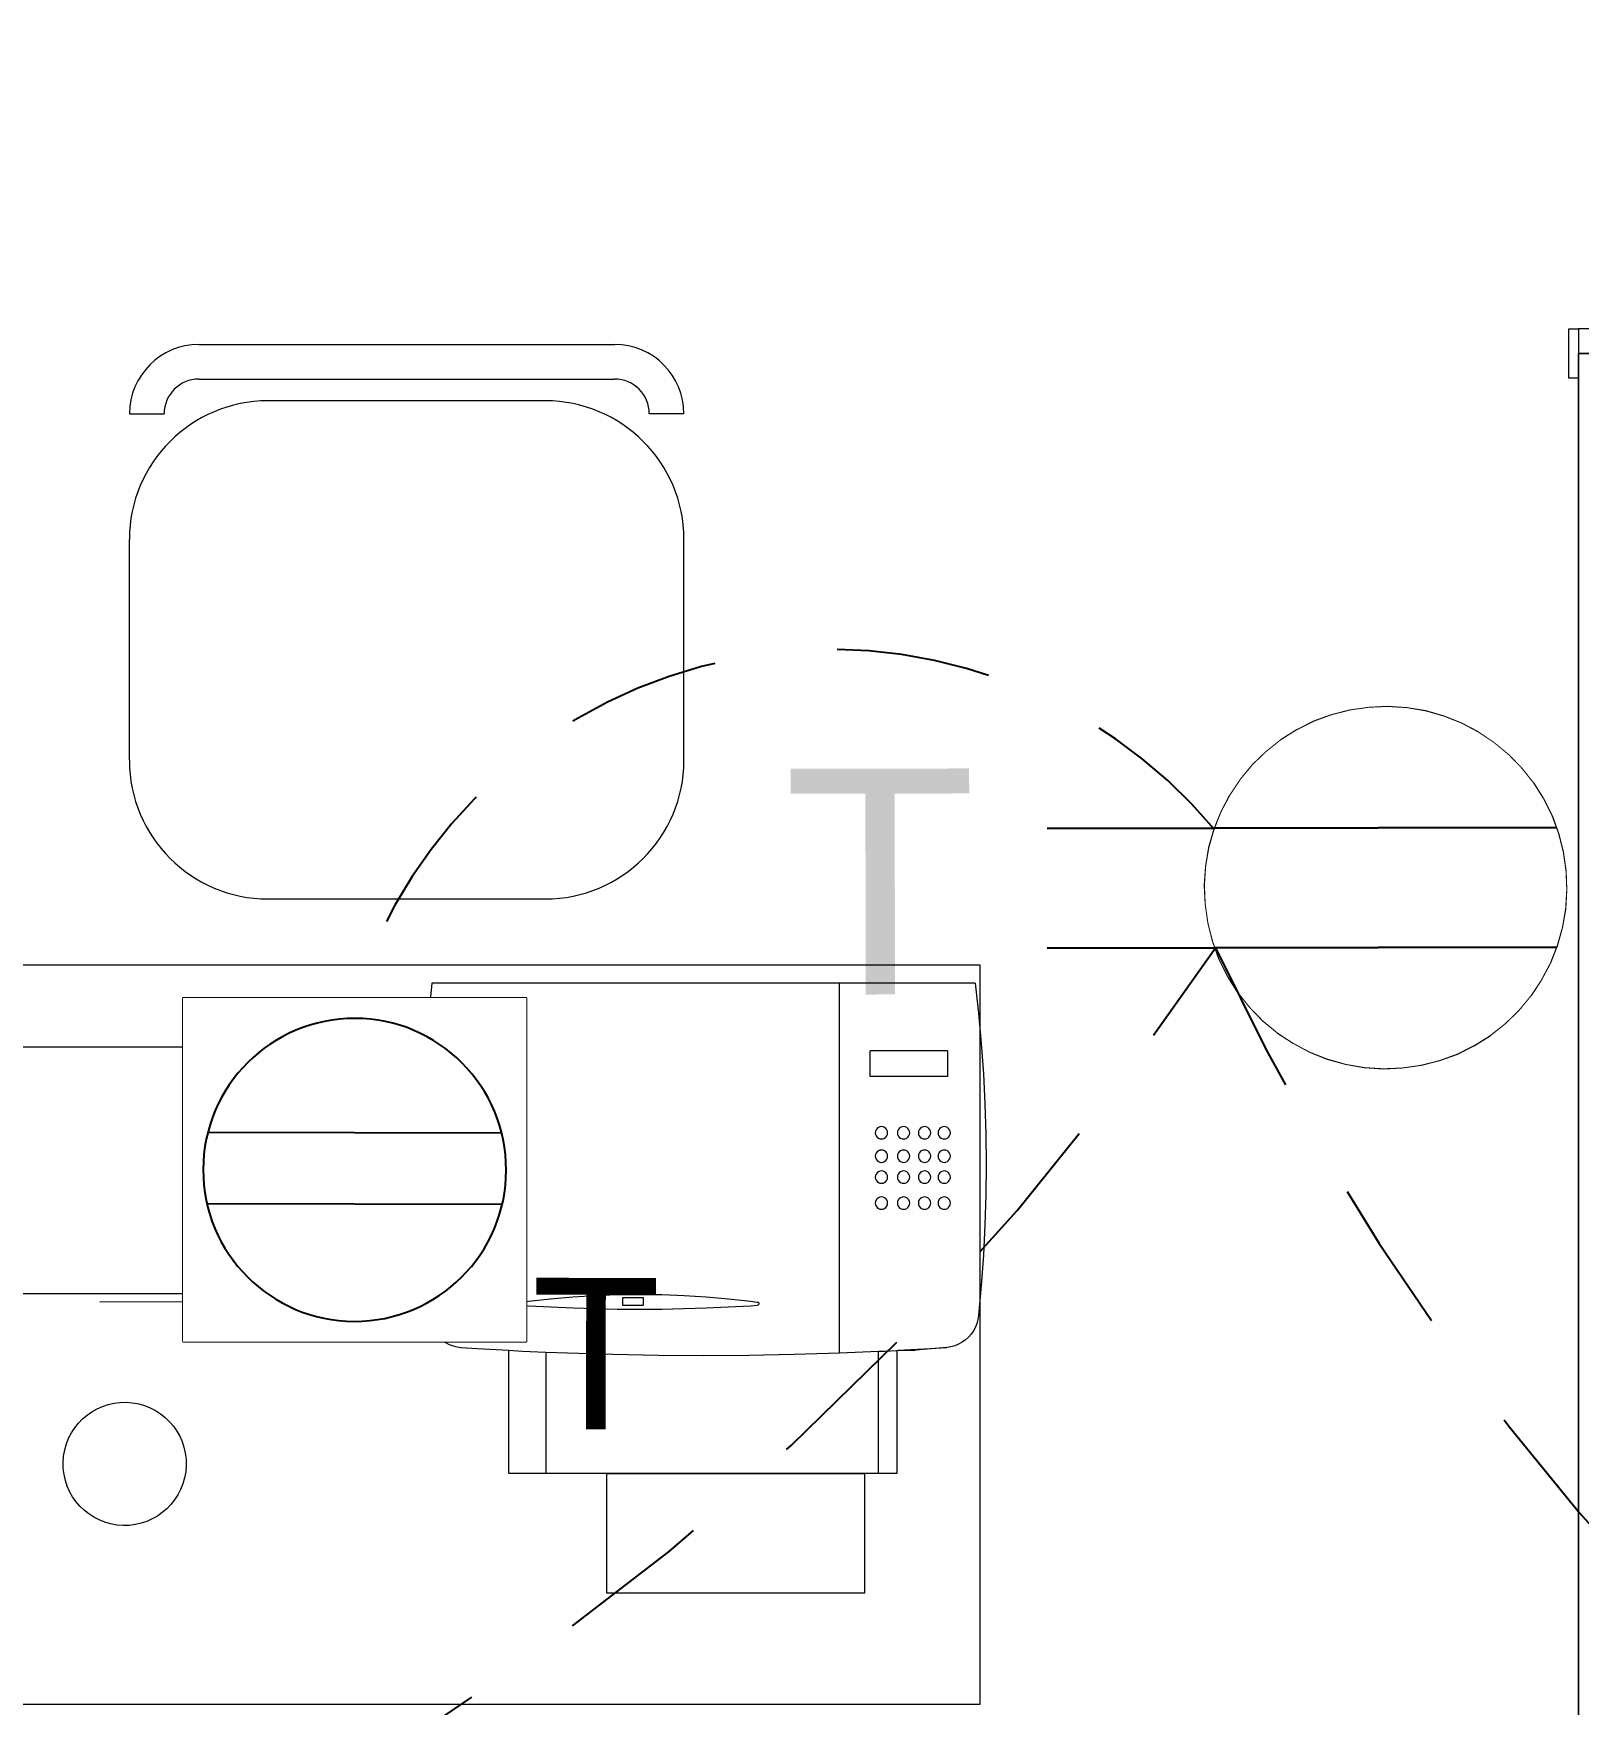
# Model space of a CAD drawing. Header units: metres. Extents: x -17 to 101, y 0 to 79.
# Drawn here: x 58.907 to 60.161, y 23.613 to 24.969 of the extents above; entities that cross this region are included whole.
import ezdxf

# ---------------------------------------------------------------- set-up
doc = ezdxf.new("R2010")
doc.units = ezdxf.units.M
doc.set_wipeout_variables(frame=1)
doc.linetypes.add('CONTINUA', pattern=[0])
doc.linetypes.add('HIDDEN2', pattern=[0.1875, 0.125, -0.0625])
doc.layers.add('Cotas varias El', color=253, linetype='Continuous', lineweight=13)
doc.layers.add('TOMACORRIENTE', color=5, linetype='HIDDEN2', lineweight=30)
doc.styles.add('style1', font='arial.ttf', dxfattribs={"height": 0.35})

# ---------------------------------------------------------------- blocks, each defined once
blk = doc.blocks.new('Tomacorriente con puesta a tierra')
at = {"layer": 'TOMACORRIENTE'}
blk.add_lwpolyline([(0.111, 0.0379), (0.1065, 0.0493), (0.1007, 0.0601), (0.0939, 0.0703), (0.086, 0.0798), (0.0772, 0.0883), (0.0676, 0.0959), (0.0572, 0.1024), (0.0462, 0.1079), (0.0346, 0.1121), (0.0227, 0.1151), (0.0106, 0.1168), (-0.0017, 0.1173), (-0.014, 0.1165), (-0.0261, 0.1144), (-0.0379, 0.111), (-0.0493, 0.1065), (-0.0601, 0.1007), (-0.0703, 0.0939), (-0.0798, 0.086), (-0.0883, 0.0772), (-0.0959, 0.0676), (-0.1024, 0.0572), (-0.1079, 0.0462), (-0.1121, 0.0346), (-0.1151, 0.0227), (-0.1168, 0.0106), (-0.1173, -0.0017), (-0.1165, -0.014), (-0.1144, -0.0261), (-0.111, -0.0379), (-0.1065, -0.0493), (-0.1007, -0.0601), (-0.0939, -0.0703), (-0.086, -0.0798), (-0.0772, -0.0883), (-0.0676, -0.0959), (-0.0572, -0.1024), (-0.0462, -0.1079), (-0.0346, -0.1121), (-0.0227, -0.1151), (-0.0106, -0.1168), (0.0017, -0.1173), (0.014, -0.1165), (0.0261, -0.1144), (0.0379, -0.111), (0.0493, -0.1065), (0.0601, -0.1007), (0.0703, -0.0939), (0.0798, -0.086), (0.0883, -0.0772), (0.0959, -0.0676), (0.1024, -0.0572), (0.1079, -0.0462), (0.1121, -0.0346), (0.1151, -0.0227), (0.1168, -0.0106), (0.1173, 0.0017), (0.1165, 0.014), (0.1144, 0.0261)], close=True, dxfattribs=at)
at = {"layer": 'TOMACORRIENTE', "color": 5, "linetype": 'CONTINUA', "style": 'style1', "text_generation_flag": 4}
blk.add_text('T', height=0.1466, rotation=180, dxfattribs=at).set_placement((0.3906, -0.0687))
blk.add_wipeout([(0.111, 0.0379), (0.1065, 0.0493), (0.1007, 0.0601), (0.0939, 0.0703), (0.086, 0.0798), (0.0772, 0.0883), (0.0676, 0.0959), (0.0572, 0.1024), (0.0462, 0.1079), (0.0346, 0.1121), (0.0227, 0.1151), (0.0106, 0.1168), (-0.0017, 0.1173), (-0.014, 0.1165), (-0.0261, 0.1144), (-0.0379, 0.111), (-0.0493, 0.1065), (-0.0601, 0.1007), (-0.0703, 0.0939), (-0.0798, 0.086), (-0.0883, 0.0772), (-0.0959, 0.0676), (-0.1024, 0.0572), (-0.1079, 0.0462), (-0.1121, 0.0346), (-0.1151, 0.0227), (-0.1168, 0.0106), (-0.1173, -0.0017), (-0.1165, -0.014), (-0.1144, -0.0261), (-0.111, -0.0379), (-0.1065, -0.0493), (-0.1007, -0.0601), (-0.0939, -0.0703), (-0.086, -0.0798), (-0.0772, -0.0883), (-0.0676, -0.0959), (-0.0572, -0.1024), (-0.0462, -0.1079), (-0.0346, -0.1121), (-0.0227, -0.1151), (-0.0106, -0.1168), (0.0017, -0.1173), (0.014, -0.1165), (0.0261, -0.1144), (0.0379, -0.111), (0.0493, -0.1065), (0.0601, -0.1007), (0.0703, -0.0939), (0.0798, -0.086), (0.0883, -0.0772), (0.0959, -0.0676), (0.1024, -0.0572), (0.1079, -0.0462), (0.1121, -0.0346), (0.1151, -0.0227), (0.1168, -0.0106), (0.1173, 0.0017), (0.1165, 0.014), (0.1144, 0.0261)]).dxf.layer = 'TOMACORRIENTE'
at = {"layer": 'TOMACORRIENTE', "color": 5, "linetype": 'CONTINUA'}
for p, q in [((-0.1107, 0.0388), (0.2197, 0.0388)), ((-0.1107, -0.0388), (0.2197, -0.0388))]:
    blk.add_line(p, q, dxfattribs=at)
blk = doc.blocks.new('TOMACORRIENTE EN PISO')
at = {"layer": 'TOMACORRIENTE', "linetype": 'CONTINUA', "lineweight": 25}
blk.add_lwpolyline([(-0.1663, -0.1663), (0.1662, -0.1663), (0.1662, 0.1662), (-0.1663, 0.1662)], close=True, dxfattribs=at)
at = {"layer": 'TOMACORRIENTE', "color": 5, "linetype": 'CONTINUA', "style": 'style1', "text_generation_flag": 4}
blk.add_text('T', height=0.1466, rotation=179.8829, dxfattribs=at).set_placement((0.2959, -0.2513))
at = {"linetype": 'CONTINUA', "lineweight": 25}
blk.add_wipeout([(-0.1663, -0.1663), (0.1662, -0.1663), (0.1662, 0.1662), (-0.1663, 0.1662)], dxfattribs=at).dxf.layer = 'TOMACORRIENTE'
at = {"layer": 'TOMACORRIENTE', "color": 5, "linetype": 'CONTINUA', "lineweight": 25}
for p, q in [((-0.1421, 0.0364), (0.1422, 0.0358)), ((-0.1429, -0.0327), (0.1428, -0.0333))]:
    blk.add_line(p, q, dxfattribs=at)
blk.add_ellipse((0, 0), major_axis=(0.1039, 0.1035), ratio=1, start_param=5.497787, end_param=11.780972, dxfattribs=at)

msp = doc.modelspace()

# ---------------------------------------------------------------- linework, layer by layer
at = {"layer": 'Cotas varias El', "linetype": 'ByBlock'}
for p, q in [((59.0411, 24.7164, 0.0424), (59.3786, 24.7164, 0.0424)), ((59.0411, 24.6882, 0.0424), (59.3786, 24.6882, 0.0424)), ((59.3223, 24.6706, 0.0424), (59.0973, 24.6706, 0.0424)), ((58.9848, 24.6601, 0.0424), (59.0129, 24.6601, 0.0424)), ((59.4348, 24.6601, 0.0424), (59.4067, 24.6601, 0.0424)), ((58.9848, 24.3789, 0.0424), (58.9848, 24.5581, 0.0424)), ((59.4348, 24.3789, 0.0424), (59.4348, 24.5581, 0.0424)), ((59.0973, 24.2664, 0.0424), (59.3223, 24.2664, 0.0424))]:
    msp.add_line(p, q, dxfattribs=at)
at = {"layer": 'Cotas varias El'}
for p, q in [((59.2302, 24.198), (59.2278, 24.1735)), ((59.561, 24.198), (59.2302, 24.198)), ((59.561, 23.8981), (59.561, 24.198)), ((59.6712, 24.198), (59.561, 24.198)), ((59.6712, 24.198), (59.6739, 24.1736)), ((59.2278, 24.1735), (59.2258, 24.1491)), ((59.6739, 24.1736), (59.6761, 24.1491)), ((59.2258, 24.1491), (59.2243, 24.1246)), ((59.6761, 24.1491), (59.6778, 24.1246)), ((59.5858, 24.1223), (59.5858, 24.1433)), ((59.6488, 24.1433), (59.5858, 24.1433)), ((59.6488, 24.1433), (59.6488, 24.1223)), ((59.2243, 24.1246), (59.2232, 24.1)), ((59.6488, 24.1223), (59.5858, 24.1223)), ((59.6778, 24.1246), (59.679, 24.1001)), ((59.2232, 24.1), (59.2226, 24.0755)), ((59.679, 24.1001), (59.6798, 24.0755)), ((59.5938, 24.0815), (59.5926, 24.081)), ((59.5951, 24.0817), (59.5938, 24.0815)), ((59.5964, 24.0815), (59.5951, 24.0817)), ((59.5976, 24.081), (59.5964, 24.0815)), ((59.6118, 24.0815), (59.6106, 24.081)), ((59.6131, 24.0817), (59.6118, 24.0815)), ((59.6144, 24.0815), (59.6131, 24.0817)), ((59.6156, 24.081), (59.6144, 24.0815)), ((59.6288, 24.0815), (59.6276, 24.081)), ((59.6301, 24.0817), (59.6288, 24.0815)), ((59.6314, 24.0815), (59.6301, 24.0817)), ((59.6326, 24.081), (59.6314, 24.0815)), ((59.6448, 24.0815), (59.6436, 24.081)), ((59.6461, 24.0817), (59.6448, 24.0815)), ((59.6474, 24.0815), (59.6461, 24.0817)), ((59.6486, 24.081), (59.6474, 24.0815)), ((59.2226, 24.0755), (59.2224, 24.051)), ((59.5902, 24.078), (59.5901, 24.0767)), ((59.5901, 24.0767), (59.5902, 24.0754)), ((59.5907, 24.0792), (59.5902, 24.078)), ((59.5902, 24.0754), (59.5907, 24.0742)), ((59.5915, 24.0802), (59.5907, 24.0792)), ((59.5907, 24.0742), (59.5915, 24.0731)), ((59.5926, 24.081), (59.5915, 24.0802)), ((59.5915, 24.0731), (59.5926, 24.0723)), ((59.5926, 24.0723), (59.5938, 24.0718)), ((59.5938, 24.0718), (59.5951, 24.0717)), ((59.5951, 24.0717), (59.5964, 24.0718)), ((59.5964, 24.0718), (59.5976, 24.0723)), ((59.5986, 24.0802), (59.5976, 24.081)), ((59.5976, 24.0723), (59.5986, 24.0731)), ((59.5994, 24.0792), (59.5986, 24.0802)), ((59.5986, 24.0731), (59.5994, 24.0742)), ((59.5999, 24.078), (59.5994, 24.0792)), ((59.5994, 24.0742), (59.5999, 24.0754)), ((59.6001, 24.0767), (59.5999, 24.078)), ((59.5999, 24.0754), (59.6001, 24.0767)), ((59.6082, 24.078), (59.6081, 24.0767)), ((59.6081, 24.0767), (59.6082, 24.0754)), ((59.6087, 24.0792), (59.6082, 24.078)), ((59.6082, 24.0754), (59.6087, 24.0742)), ((59.6095, 24.0802), (59.6087, 24.0792)), ((59.6087, 24.0742), (59.6095, 24.0731)), ((59.6106, 24.081), (59.6095, 24.0802)), ((59.6095, 24.0731), (59.6106, 24.0723)), ((59.6106, 24.0723), (59.6118, 24.0718)), ((59.6118, 24.0718), (59.6131, 24.0717)), ((59.6131, 24.0717), (59.6144, 24.0718)), ((59.6144, 24.0718), (59.6156, 24.0723)), ((59.6166, 24.0802), (59.6156, 24.081)), ((59.6156, 24.0723), (59.6166, 24.0731)), ((59.6174, 24.0792), (59.6166, 24.0802)), ((59.6166, 24.0731), (59.6174, 24.0742)), ((59.6179, 24.078), (59.6174, 24.0792)), ((59.6174, 24.0742), (59.6179, 24.0754)), ((59.6181, 24.0767), (59.6179, 24.078)), ((59.6179, 24.0754), (59.6181, 24.0767)), ((59.6252, 24.078), (59.6251, 24.0767)), ((59.6251, 24.0767), (59.6252, 24.0754)), ((59.6257, 24.0792), (59.6252, 24.078)), ((59.6252, 24.0754), (59.6257, 24.0742)), ((59.6265, 24.0802), (59.6257, 24.0792)), ((59.6257, 24.0742), (59.6265, 24.0731)), ((59.6276, 24.081), (59.6265, 24.0802)), ((59.6265, 24.0731), (59.6276, 24.0723)), ((59.6276, 24.0723), (59.6288, 24.0718)), ((59.6288, 24.0718), (59.6301, 24.0717)), ((59.6301, 24.0717), (59.6314, 24.0718)), ((59.6314, 24.0718), (59.6326, 24.0723)), ((59.6336, 24.0802), (59.6326, 24.081)), ((59.6326, 24.0723), (59.6336, 24.0731)), ((59.6344, 24.0792), (59.6336, 24.0802)), ((59.6336, 24.0731), (59.6344, 24.0742)), ((59.6349, 24.078), (59.6344, 24.0792)), ((59.6344, 24.0742), (59.6349, 24.0754)), ((59.6351, 24.0767), (59.6349, 24.078)), ((59.6349, 24.0754), (59.6351, 24.0767)), ((59.6412, 24.078), (59.6411, 24.0767)), ((59.6411, 24.0767), (59.6412, 24.0754)), ((59.6417, 24.0792), (59.6412, 24.078)), ((59.6412, 24.0754), (59.6417, 24.0742)), ((59.6425, 24.0802), (59.6417, 24.0792)), ((59.6417, 24.0742), (59.6425, 24.0731)), ((59.6436, 24.081), (59.6425, 24.0802)), ((59.6425, 24.0731), (59.6436, 24.0723)), ((59.6436, 24.0723), (59.6448, 24.0718)), ((59.6448, 24.0718), (59.6461, 24.0717)), ((59.6461, 24.0717), (59.6474, 24.0718)), ((59.6474, 24.0718), (59.6486, 24.0723)), ((59.6496, 24.0802), (59.6486, 24.081)), ((59.6486, 24.0723), (59.6496, 24.0731)), ((59.6504, 24.0792), (59.6496, 24.0802)), ((59.6496, 24.0731), (59.6504, 24.0742)), ((59.6509, 24.078), (59.6504, 24.0792)), ((59.6504, 24.0742), (59.6509, 24.0754)), ((59.6511, 24.0767), (59.6509, 24.078)), ((59.6509, 24.0754), (59.6511, 24.0767)), ((59.6798, 24.0755), (59.68, 24.051)), ((59.5902, 24.059), (59.5901, 24.0577)), ((59.5901, 24.0577), (59.5902, 24.0564)), ((59.5907, 24.0602), (59.5902, 24.059)), ((59.5902, 24.0564), (59.5907, 24.0552)), ((59.5915, 24.0612), (59.5907, 24.0602)), ((59.5907, 24.0552), (59.5915, 24.0541)), ((59.5926, 24.062), (59.5915, 24.0612)), ((59.5915, 24.0541), (59.5926, 24.0533)), ((59.5938, 24.0625), (59.5926, 24.062)), ((59.5951, 24.0627), (59.5938, 24.0625)), ((59.5964, 24.0625), (59.5951, 24.0627)), ((59.5976, 24.062), (59.5964, 24.0625)), ((59.5986, 24.0612), (59.5976, 24.062)), ((59.5976, 24.0533), (59.5986, 24.0541)), ((59.5994, 24.0602), (59.5986, 24.0612)), ((59.5986, 24.0541), (59.5994, 24.0552)), ((59.5999, 24.059), (59.5994, 24.0602)), ((59.5994, 24.0552), (59.5999, 24.0564)), ((59.6001, 24.0577), (59.5999, 24.059)), ((59.5999, 24.0564), (59.6001, 24.0577)), ((59.6082, 24.059), (59.6081, 24.0577)), ((59.6081, 24.0577), (59.6082, 24.0564)), ((59.6087, 24.0602), (59.6082, 24.059)), ((59.6082, 24.0564), (59.6087, 24.0552)), ((59.6095, 24.0612), (59.6087, 24.0602)), ((59.6087, 24.0552), (59.6095, 24.0541)), ((59.6106, 24.062), (59.6095, 24.0612)), ((59.6095, 24.0541), (59.6106, 24.0533)), ((59.6118, 24.0625), (59.6106, 24.062)), ((59.6131, 24.0627), (59.6118, 24.0625)), ((59.6144, 24.0625), (59.6131, 24.0627)), ((59.6156, 24.062), (59.6144, 24.0625)), ((59.6166, 24.0612), (59.6156, 24.062)), ((59.6156, 24.0533), (59.6166, 24.0541)), ((59.6174, 24.0602), (59.6166, 24.0612)), ((59.6166, 24.0541), (59.6174, 24.0552)), ((59.6179, 24.059), (59.6174, 24.0602)), ((59.6174, 24.0552), (59.6179, 24.0564)), ((59.6181, 24.0577), (59.6179, 24.059)), ((59.6179, 24.0564), (59.6181, 24.0577)), ((59.6252, 24.059), (59.6251, 24.0577)), ((59.6251, 24.0577), (59.6252, 24.0564)), ((59.6257, 24.0602), (59.6252, 24.059)), ((59.6252, 24.0564), (59.6257, 24.0552)), ((59.6265, 24.0612), (59.6257, 24.0602)), ((59.6257, 24.0552), (59.6265, 24.0541)), ((59.6276, 24.062), (59.6265, 24.0612)), ((59.6265, 24.0541), (59.6276, 24.0533)), ((59.6288, 24.0625), (59.6276, 24.062)), ((59.6301, 24.0627), (59.6288, 24.0625)), ((59.6314, 24.0625), (59.6301, 24.0627)), ((59.6326, 24.062), (59.6314, 24.0625)), ((59.6336, 24.0612), (59.6326, 24.062)), ((59.6326, 24.0533), (59.6336, 24.0541)), ((59.6344, 24.0602), (59.6336, 24.0612)), ((59.6336, 24.0541), (59.6344, 24.0552)), ((59.6349, 24.059), (59.6344, 24.0602)), ((59.6344, 24.0552), (59.6349, 24.0564)), ((59.6351, 24.0577), (59.6349, 24.059)), ((59.6349, 24.0564), (59.6351, 24.0577)), ((59.6412, 24.059), (59.6411, 24.0577)), ((59.6411, 24.0577), (59.6412, 24.0564)), ((59.6417, 24.0602), (59.6412, 24.059)), ((59.6412, 24.0564), (59.6417, 24.0552)), ((59.6425, 24.0612), (59.6417, 24.0602)), ((59.6417, 24.0552), (59.6425, 24.0541)), ((59.6436, 24.062), (59.6425, 24.0612)), ((59.6425, 24.0541), (59.6436, 24.0533)), ((59.6448, 24.0625), (59.6436, 24.062)), ((59.6461, 24.0627), (59.6448, 24.0625)), ((59.6474, 24.0625), (59.6461, 24.0627)), ((59.6486, 24.062), (59.6474, 24.0625)), ((59.6496, 24.0612), (59.6486, 24.062)), ((59.6486, 24.0533), (59.6496, 24.0541)), ((59.6504, 24.0602), (59.6496, 24.0612)), ((59.6496, 24.0541), (59.6504, 24.0552)), ((59.6509, 24.059), (59.6504, 24.0602)), ((59.6504, 24.0552), (59.6509, 24.0564)), ((59.6511, 24.0577), (59.6509, 24.059)), ((59.6509, 24.0564), (59.6511, 24.0577)), ((59.2224, 24.051), (59.2226, 24.0264)), ((59.5902, 24.042), (59.5901, 24.0407)), ((59.5901, 24.0407), (59.5902, 24.0394)), ((59.5907, 24.0432), (59.5902, 24.042)), ((59.5915, 24.0442), (59.5907, 24.0432)), ((59.5926, 24.045), (59.5915, 24.0442)), ((59.5926, 24.0533), (59.5938, 24.0528)), ((59.5938, 24.0455), (59.5926, 24.045)), ((59.5938, 24.0528), (59.5951, 24.0527)), ((59.5951, 24.0457), (59.5938, 24.0455)), ((59.5951, 24.0527), (59.5964, 24.0528)), ((59.5964, 24.0455), (59.5951, 24.0457)), ((59.5964, 24.0528), (59.5976, 24.0533)), ((59.5976, 24.045), (59.5964, 24.0455)), ((59.5986, 24.0442), (59.5976, 24.045)), ((59.5994, 24.0432), (59.5986, 24.0442)), ((59.5999, 24.042), (59.5994, 24.0432)), ((59.6001, 24.0407), (59.5999, 24.042)), ((59.5999, 24.0394), (59.6001, 24.0407)), ((59.6082, 24.042), (59.6081, 24.0407)), ((59.6081, 24.0407), (59.6082, 24.0394)), ((59.6087, 24.0432), (59.6082, 24.042)), ((59.6095, 24.0442), (59.6087, 24.0432)), ((59.6106, 24.045), (59.6095, 24.0442)), ((59.6106, 24.0533), (59.6118, 24.0528)), ((59.6118, 24.0455), (59.6106, 24.045)), ((59.6118, 24.0528), (59.6131, 24.0527)), ((59.6131, 24.0457), (59.6118, 24.0455)), ((59.6131, 24.0527), (59.6144, 24.0528)), ((59.6144, 24.0455), (59.6131, 24.0457)), ((59.6144, 24.0528), (59.6156, 24.0533)), ((59.6156, 24.045), (59.6144, 24.0455)), ((59.6166, 24.0442), (59.6156, 24.045)), ((59.6174, 24.0432), (59.6166, 24.0442)), ((59.6179, 24.042), (59.6174, 24.0432)), ((59.6181, 24.0407), (59.6179, 24.042)), ((59.6179, 24.0394), (59.6181, 24.0407)), ((59.6252, 24.042), (59.6251, 24.0407)), ((59.6251, 24.0407), (59.6252, 24.0394)), ((59.6257, 24.0432), (59.6252, 24.042)), ((59.6265, 24.0442), (59.6257, 24.0432)), ((59.6276, 24.045), (59.6265, 24.0442)), ((59.6276, 24.0533), (59.6288, 24.0528)), ((59.6288, 24.0455), (59.6276, 24.045)), ((59.6288, 24.0528), (59.6301, 24.0527)), ((59.6301, 24.0457), (59.6288, 24.0455)), ((59.6301, 24.0527), (59.6314, 24.0528)), ((59.6314, 24.0455), (59.6301, 24.0457)), ((59.6314, 24.0528), (59.6326, 24.0533)), ((59.6326, 24.045), (59.6314, 24.0455)), ((59.6336, 24.0442), (59.6326, 24.045)), ((59.6344, 24.0432), (59.6336, 24.0442)), ((59.6349, 24.042), (59.6344, 24.0432)), ((59.6351, 24.0407), (59.6349, 24.042)), ((59.6349, 24.0394), (59.6351, 24.0407)), ((59.6412, 24.042), (59.6411, 24.0407)), ((59.6411, 24.0407), (59.6412, 24.0394)), ((59.6417, 24.0432), (59.6412, 24.042)), ((59.6425, 24.0442), (59.6417, 24.0432)), ((59.6436, 24.045), (59.6425, 24.0442)), ((59.6436, 24.0533), (59.6448, 24.0528)), ((59.6448, 24.0455), (59.6436, 24.045)), ((59.6448, 24.0528), (59.6461, 24.0527)), ((59.6461, 24.0457), (59.6448, 24.0455)), ((59.6461, 24.0527), (59.6474, 24.0528)), ((59.6474, 24.0455), (59.6461, 24.0457)), ((59.6474, 24.0528), (59.6486, 24.0533)), ((59.6486, 24.045), (59.6474, 24.0455)), ((59.6496, 24.0442), (59.6486, 24.045)), ((59.6504, 24.0432), (59.6496, 24.0442)), ((59.6509, 24.042), (59.6504, 24.0432)), ((59.6511, 24.0407), (59.6509, 24.042)), ((59.6509, 24.0394), (59.6511, 24.0407)), ((59.68, 24.051), (59.6798, 24.0264)), ((59.5902, 24.0394), (59.5907, 24.0382)), ((59.5907, 24.0382), (59.5915, 24.0371)), ((59.5915, 24.0371), (59.5926, 24.0363)), ((59.5926, 24.0363), (59.5938, 24.0358)), ((59.5938, 24.0358), (59.5951, 24.0357)), ((59.5951, 24.0357), (59.5964, 24.0358)), ((59.5964, 24.0358), (59.5976, 24.0363)), ((59.5976, 24.0363), (59.5986, 24.0371)), ((59.5986, 24.0371), (59.5994, 24.0382)), ((59.5994, 24.0382), (59.5999, 24.0394)), ((59.6082, 24.0394), (59.6087, 24.0382)), ((59.6087, 24.0382), (59.6095, 24.0371)), ((59.6095, 24.0371), (59.6106, 24.0363)), ((59.6106, 24.0363), (59.6118, 24.0358)), ((59.6118, 24.0358), (59.6131, 24.0357)), ((59.6131, 24.0357), (59.6144, 24.0358)), ((59.6144, 24.0358), (59.6156, 24.0363)), ((59.6156, 24.0363), (59.6166, 24.0371)), ((59.6166, 24.0371), (59.6174, 24.0382)), ((59.6174, 24.0382), (59.6179, 24.0394)), ((59.6252, 24.0394), (59.6257, 24.0382)), ((59.6257, 24.0382), (59.6265, 24.0371)), ((59.6265, 24.0371), (59.6276, 24.0363)), ((59.6276, 24.0363), (59.6288, 24.0358)), ((59.6288, 24.0358), (59.6301, 24.0357)), ((59.6301, 24.0357), (59.6314, 24.0358)), ((59.6314, 24.0358), (59.6326, 24.0363)), ((59.6326, 24.0363), (59.6336, 24.0371)), ((59.6336, 24.0371), (59.6344, 24.0382)), ((59.6344, 24.0382), (59.6349, 24.0394)), ((59.6412, 24.0394), (59.6417, 24.0382)), ((59.6417, 24.0382), (59.6425, 24.0371)), ((59.6425, 24.0371), (59.6436, 24.0363)), ((59.6436, 24.0363), (59.6448, 24.0358)), ((59.6448, 24.0358), (59.6461, 24.0357)), ((59.6461, 24.0357), (59.6474, 24.0358)), ((59.6474, 24.0358), (59.6486, 24.0363)), ((59.6486, 24.0363), (59.6496, 24.0371)), ((59.6496, 24.0371), (59.6504, 24.0382)), ((59.6504, 24.0382), (59.6509, 24.0394)), ((59.2226, 24.0264), (59.2232, 24.0019)), ((59.5902, 24.021), (59.5901, 24.0197)), ((59.5901, 24.0197), (59.5902, 24.0184)), ((59.5907, 24.0222), (59.5902, 24.021)), ((59.5902, 24.0184), (59.5907, 24.0172)), ((59.5915, 24.0232), (59.5907, 24.0222)), ((59.5907, 24.0172), (59.5915, 24.0161)), ((59.5926, 24.024), (59.5915, 24.0232)), ((59.5915, 24.0161), (59.5926, 24.0153)), ((59.5938, 24.0245), (59.5926, 24.024)), ((59.5926, 24.0153), (59.5938, 24.0148)), ((59.5951, 24.0247), (59.5938, 24.0245)), ((59.5938, 24.0148), (59.5951, 24.0147)), ((59.5964, 24.0245), (59.5951, 24.0247)), ((59.5951, 24.0147), (59.5964, 24.0148)), ((59.5976, 24.024), (59.5964, 24.0245)), ((59.5964, 24.0148), (59.5976, 24.0153)), ((59.5986, 24.0232), (59.5976, 24.024)), ((59.5976, 24.0153), (59.5986, 24.0161)), ((59.5994, 24.0222), (59.5986, 24.0232)), ((59.5986, 24.0161), (59.5994, 24.0172)), ((59.5999, 24.021), (59.5994, 24.0222)), ((59.5994, 24.0172), (59.5999, 24.0184)), ((59.6001, 24.0197), (59.5999, 24.021)), ((59.5999, 24.0184), (59.6001, 24.0197)), ((59.6082, 24.021), (59.6081, 24.0197)), ((59.6081, 24.0197), (59.6082, 24.0184)), ((59.6087, 24.0222), (59.6082, 24.021)), ((59.6082, 24.0184), (59.6087, 24.0172)), ((59.6095, 24.0232), (59.6087, 24.0222)), ((59.6087, 24.0172), (59.6095, 24.0161)), ((59.6106, 24.024), (59.6095, 24.0232)), ((59.6095, 24.0161), (59.6106, 24.0153)), ((59.6118, 24.0245), (59.6106, 24.024)), ((59.6106, 24.0153), (59.6118, 24.0148)), ((59.6131, 24.0247), (59.6118, 24.0245)), ((59.6118, 24.0148), (59.6131, 24.0147)), ((59.6144, 24.0245), (59.6131, 24.0247)), ((59.6131, 24.0147), (59.6144, 24.0148)), ((59.6156, 24.024), (59.6144, 24.0245)), ((59.6144, 24.0148), (59.6156, 24.0153)), ((59.6166, 24.0232), (59.6156, 24.024)), ((59.6156, 24.0153), (59.6166, 24.0161)), ((59.6174, 24.0222), (59.6166, 24.0232)), ((59.6166, 24.0161), (59.6174, 24.0172)), ((59.6179, 24.021), (59.6174, 24.0222)), ((59.6174, 24.0172), (59.6179, 24.0184)), ((59.6181, 24.0197), (59.6179, 24.021)), ((59.6179, 24.0184), (59.6181, 24.0197)), ((59.6252, 24.021), (59.6251, 24.0197)), ((59.6251, 24.0197), (59.6252, 24.0184)), ((59.6257, 24.0222), (59.6252, 24.021)), ((59.6252, 24.0184), (59.6257, 24.0172)), ((59.6265, 24.0232), (59.6257, 24.0222)), ((59.6257, 24.0172), (59.6265, 24.0161)), ((59.6276, 24.024), (59.6265, 24.0232)), ((59.6265, 24.0161), (59.6276, 24.0153)), ((59.6288, 24.0245), (59.6276, 24.024)), ((59.6276, 24.0153), (59.6288, 24.0148)), ((59.6301, 24.0247), (59.6288, 24.0245)), ((59.6288, 24.0148), (59.6301, 24.0147)), ((59.6314, 24.0245), (59.6301, 24.0247)), ((59.6301, 24.0147), (59.6314, 24.0148)), ((59.6326, 24.024), (59.6314, 24.0245)), ((59.6314, 24.0148), (59.6326, 24.0153)), ((59.6336, 24.0232), (59.6326, 24.024)), ((59.6326, 24.0153), (59.6336, 24.0161)), ((59.6344, 24.0222), (59.6336, 24.0232)), ((59.6336, 24.0161), (59.6344, 24.0172)), ((59.6349, 24.021), (59.6344, 24.0222)), ((59.6344, 24.0172), (59.6349, 24.0184)), ((59.6351, 24.0197), (59.6349, 24.021)), ((59.6349, 24.0184), (59.6351, 24.0197)), ((59.6412, 24.021), (59.6411, 24.0197)), ((59.6411, 24.0197), (59.6412, 24.0184)), ((59.6417, 24.0222), (59.6412, 24.021)), ((59.6412, 24.0184), (59.6417, 24.0172)), ((59.6425, 24.0232), (59.6417, 24.0222)), ((59.6417, 24.0172), (59.6425, 24.0161)), ((59.6436, 24.024), (59.6425, 24.0232)), ((59.6425, 24.0161), (59.6436, 24.0153)), ((59.6448, 24.0245), (59.6436, 24.024)), ((59.6436, 24.0153), (59.6448, 24.0148)), ((59.6461, 24.0247), (59.6448, 24.0245)), ((59.6448, 24.0148), (59.6461, 24.0147)), ((59.6474, 24.0245), (59.6461, 24.0247)), ((59.6461, 24.0147), (59.6474, 24.0148)), ((59.6486, 24.024), (59.6474, 24.0245)), ((59.6474, 24.0148), (59.6486, 24.0153)), ((59.6496, 24.0232), (59.6486, 24.024)), ((59.6486, 24.0153), (59.6496, 24.0161)), ((59.6504, 24.0222), (59.6496, 24.0232)), ((59.6496, 24.0161), (59.6504, 24.0172)), ((59.6509, 24.021), (59.6504, 24.0222)), ((59.6504, 24.0172), (59.6509, 24.0184)), ((59.6511, 24.0197), (59.6509, 24.021)), ((59.6509, 24.0184), (59.6511, 24.0197)), ((59.6798, 24.0264), (59.679, 24.0019)), ((59.2232, 24.0019), (59.2243, 23.9774)), ((59.679, 24.0019), (59.6778, 23.9773)), ((59.2243, 23.9774), (59.2258, 23.9529)), ((59.6778, 23.9773), (59.6761, 23.9528)), ((59.2258, 23.9529), (59.2278, 23.9284)), ((59.6761, 23.9528), (59.6739, 23.9284)), ((59.2971, 23.9383), (59.297, 23.9381)), ((59.297, 23.9381), (59.297, 23.938)), ((59.297, 23.938), (59.297, 23.9378)), ((59.297, 23.9378), (59.297, 23.9377)), ((59.297, 23.9377), (59.297, 23.9375)), ((59.297, 23.9375), (59.2971, 23.9374)), ((59.2972, 23.9384), (59.2971, 23.9383)), ((59.2971, 23.9374), (59.2972, 23.9373)), ((59.2973, 23.9385), (59.2972, 23.9384)), ((59.2972, 23.9373), (59.2973, 23.9372)), ((59.2975, 23.9385), (59.2973, 23.9385)), ((59.2973, 23.9372), (59.2975, 23.9372)), ((59.2975, 23.9385), (59.3087, 23.9401)), ((59.2975, 23.9372), (59.3088, 23.9364)), ((59.3087, 23.9401), (59.3266, 23.942)), ((59.3088, 23.9364), (59.3268, 23.9354)), ((59.3266, 23.942), (59.3446, 23.9436)), ((59.3268, 23.9354), (59.3448, 23.9346)), ((59.3446, 23.9436), (59.3627, 23.9447)), ((59.3448, 23.9346), (59.3628, 23.9341)), ((59.3627, 23.9447), (59.3807, 23.9454)), ((59.3628, 23.9341), (59.3808, 23.9337)), ((59.3807, 23.9454), (59.3988, 23.9456)), ((59.3808, 23.9337), (59.3988, 23.9336)), ((59.3849, 23.9429), (59.3849, 23.9369)), ((59.4019, 23.9429), (59.3849, 23.9429)), ((59.3849, 23.9369), (59.4019, 23.9369)), ((59.3988, 23.9456), (59.4169, 23.9454)), ((59.3988, 23.9336), (59.4168, 23.9337)), ((59.4019, 23.9369), (59.4019, 23.9429)), ((59.4168, 23.9337), (59.4348, 23.9341)), ((59.4169, 23.9454), (59.4349, 23.9447)), ((59.4348, 23.9341), (59.4528, 23.9346)), ((59.4349, 23.9447), (59.4529, 23.9436)), ((59.4528, 23.9346), (59.4708, 23.9354)), ((59.4529, 23.9436), (59.4709, 23.942)), ((59.4708, 23.9354), (59.4888, 23.9364)), ((59.4709, 23.942), (59.4889, 23.9401)), ((59.4888, 23.9364), (59.4945, 23.9368)), ((59.4889, 23.9401), (59.4943, 23.9393)), ((59.4943, 23.9393), (59.4947, 23.9393)), ((59.4948, 23.9368), (59.4945, 23.9368)), ((59.4947, 23.9393), (59.495, 23.9392)), ((59.4951, 23.937), (59.4948, 23.9368)), ((59.495, 23.9392), (59.4953, 23.939)), ((59.4954, 23.9372), (59.4951, 23.937)), ((59.4953, 23.939), (59.4955, 23.9387)), ((59.4956, 23.9375), (59.4954, 23.9372)), ((59.4955, 23.9387), (59.4956, 23.9385)), ((59.4956, 23.9385), (59.4957, 23.9381)), ((59.4957, 23.9378), (59.4956, 23.9375)), ((59.4957, 23.9381), (59.4957, 23.9378)), ((59.2278, 23.9284), (59.2283, 23.9251)), ((59.2283, 23.9251), (59.2292, 23.9219)), ((59.2292, 23.9219), (59.2304, 23.9188)), ((59.2304, 23.9188), (59.232, 23.9158)), ((59.6713, 23.9189), (59.6697, 23.916)), ((59.6725, 23.922), (59.6713, 23.9189)), ((59.6734, 23.9251), (59.6725, 23.922)), ((59.6739, 23.9284), (59.6734, 23.9251)), ((59.232, 23.9158), (59.2339, 23.9131)), ((59.2339, 23.9131), (59.2362, 23.9106)), ((59.2362, 23.9106), (59.2387, 23.9084)), ((59.2387, 23.9084), (59.2414, 23.9065)), ((59.2414, 23.9065), (59.2444, 23.9049)), ((59.6576, 23.9052), (59.6546, 23.9039)), ((59.6605, 23.9067), (59.6576, 23.9052)), ((59.6632, 23.9087), (59.6605, 23.9067)), ((59.6656, 23.9109), (59.6632, 23.9087)), ((59.6678, 23.9133), (59.6656, 23.9109)), ((59.6697, 23.916), (59.6678, 23.9133)), ((59.2444, 23.9049), (59.2475, 23.9037)), ((59.2475, 23.9037), (59.2507, 23.9029)), ((59.2507, 23.9029), (59.254, 23.9024)), ((59.254, 23.9024), (59.2669, 23.9016)), ((59.2669, 23.9016), (59.2927, 23.9002)), ((59.2927, 23.8002), (59.2927, 23.9002)), ((59.2927, 23.9002), (59.3036, 23.8996)), ((59.3036, 23.8996), (59.3227, 23.8988)), ((59.3227, 23.8988), (59.3404, 23.8981)), ((59.3227, 23.8988), (59.3227, 23.8002)), ((59.3404, 23.8981), (59.3771, 23.897)), ((59.3771, 23.897), (59.4139, 23.8963)), ((59.4139, 23.8963), (59.4507, 23.8961)), ((59.4507, 23.8961), (59.4875, 23.8963)), ((59.4875, 23.8963), (59.5243, 23.897)), ((59.5243, 23.897), (59.561, 23.8981)), ((59.561, 23.8981), (59.5927, 23.8994)), ((59.5927, 23.8994), (59.5978, 23.8996)), ((59.5927, 23.8002), (59.5927, 23.8994)), ((59.5978, 23.8996), (59.6077, 23.9001)), ((59.6077, 23.9001), (59.6087, 23.9002)), ((59.6077, 23.8002), (59.6077, 23.9001)), ((59.6087, 23.9002), (59.6345, 23.9016)), ((59.6087, 23.9002), (59.6227, 23.9002)), ((59.6482, 23.9025), (59.6227, 23.9002)), ((59.6345, 23.9016), (59.6482, 23.9025)), ((59.6514, 23.903), (59.6482, 23.9025)), ((59.6546, 23.9039), (59.6514, 23.903)), ((59.3227, 23.8002), (59.2927, 23.8002)), ((59.3722, 23.8002), (59.3227, 23.8002)), ((59.3722, 23.7701), (59.3722, 23.8002)), ((59.3722, 23.8002), (59.5812, 23.8002)), ((59.5812, 23.8002), (59.3722, 23.8002)), ((59.5927, 23.8002), (59.5812, 23.8002)), ((59.5812, 23.8002), (59.5812, 23.7701)), ((59.6077, 23.8002), (59.5927, 23.8002)), ((59.3722, 23.7032), (59.3722, 23.7701)), ((59.5812, 23.7701), (59.5812, 23.7032)), ((59.5812, 23.7032), (59.3722, 23.7032))]:
    msp.add_line(p, q, dxfattribs=at)
at = {"layer": 'Cotas varias El', "extrusion": (-0.03756, 0.00481, 0.999283)}
msp.add_line((58.9608, 23.9396, 0.0016), (59.0408, 23.9397, 0.0046), dxfattribs=at)
at = {"layer": 'Cotas varias El'}
for points in [[(60.2968, 26.4139), (60.2808, 24.7089), (60.1608, 24.7089), (60.1608, 22.9539), (58.5576, 22.9539), (58.5576, 22.9539), (57.5576, 22.9539), (57.5576, 23.0839), (57.5576, 23.0839), (57.5576, 23.1839), (57.1077, 23.1839), (57.1077, 26.4139), (60.2968, 26.4139)], [(60.1608, 22.8339), (60.1608, 24.7089)]]:
    msp.add_lwpolyline(points, dxfattribs=at)
at = {"layer": 'Cotas varias El', "linetype": 'Continuous'}
for points in [[(60.1608, 24.6889), (60.1528, 24.6889), (60.1528, 24.7289), (60.1608, 24.7289)], [(60.1608, 24.7089), (60.2808, 24.7089), (60.2808, 24.7289), (60.1608, 24.7289)]]:
    msp.add_lwpolyline(points, close=True, dxfattribs=at)
at = {"layer": 'Cotas varias El', "elevation": 0.0424}
msp.add_lwpolyline([(58.1748, 24.2129), (59.6748, 24.2129), (59.6748, 23.6129), (58.1748, 23.6129)], close=True, dxfattribs=at)
at = {"layer": 'Cotas varias El', "extrusion": (-0.03756, 0.00481, 0.999283), "elevation": -2.0979}
msp.add_lwpolyline([(-31.4664, 55.5818), (-31.4282, 55.2842), (-31.2299, 55.3096), (-31.268, 55.6072)], close=True, dxfattribs=at)
at = {"layer": 'Cotas varias El', "extrusion": (-0.03756, 0.00481, 0.999283)}
msp.add_circle((-31.1072, 55.4392, -2.1008), 0.05, dxfattribs=at)
at = {"layer": 'Cotas varias El', "linetype": 'ByBlock'}
for centre, radius, start, end in [((59.0411, 24.6601, 0.0424), 0.0562, 90, 180), ((59.3786, 24.6601, 0.0424), 0.0562, 0, 90), ((59.0411, 24.6601, 0.0424), 0.0281, 90, 180), ((59.3786, 24.6601, 0.0424), 0.0281, 0, 90), ((59.0973, 24.5581, 0.0424), 0.1125, 90, 180), ((59.3223, 24.5581, 0.0424), 0.1125, 0, 90), ((59.0973, 24.3789, 0.0424), 0.1125, 180, 270), ((59.3223, 24.3789, 0.0424), 0.1125, 270, 0)]:
    msp.add_arc(centre, radius, start, end, dxfattribs=at)

# ---------------------------------------------------------------- next in the draw order: block references
at = {"layer": 'TOMACORRIENTE', "lineweight": 25, "xscale": -1.25, "yscale": 1.25, "zscale": 1.25, "rotation": 0.1171462567378878}
msp.add_blockref('Tomacorriente con puesta a tierra', (60.0042, 24.2756), dxfattribs=at)

# ---------------------------------------------------------------- next in the draw order: linework, layer by layer
at = {"layer": 'TOMACORRIENTE', "lineweight": 25}
for centre, radius, start, end in [((58.0159, 25.4561), 2.2214, 271.9183, 326.4012), ((61.717, 25.095), 2.0444, 205.1289, 245.9514)]:
    msp.add_arc(centre, radius, start, end, dxfattribs=at)

# ---------------------------------------------------------------- next in the draw order: block references
at = {"layer": 'TOMACORRIENTE', "lineweight": 25, "xscale": 0.8382000000000001, "yscale": 0.8382000000000001, "zscale": 0.8382000000000001}
msp.add_blockref('TOMACORRIENTE EN PISO', (59.1676, 24.0466, 0.0088), dxfattribs=at)

# ---------------------------------------------------------------- next in the draw order: linework, layer by layer
at = {"layer": 'TOMACORRIENTE', "lineweight": 25}
msp.add_arc((59.5538, 24.0637, 0.0088), 0.4051, 39.7385, 162.4442, dxfattribs=at)

doc.saveas('drawing.dxf')
